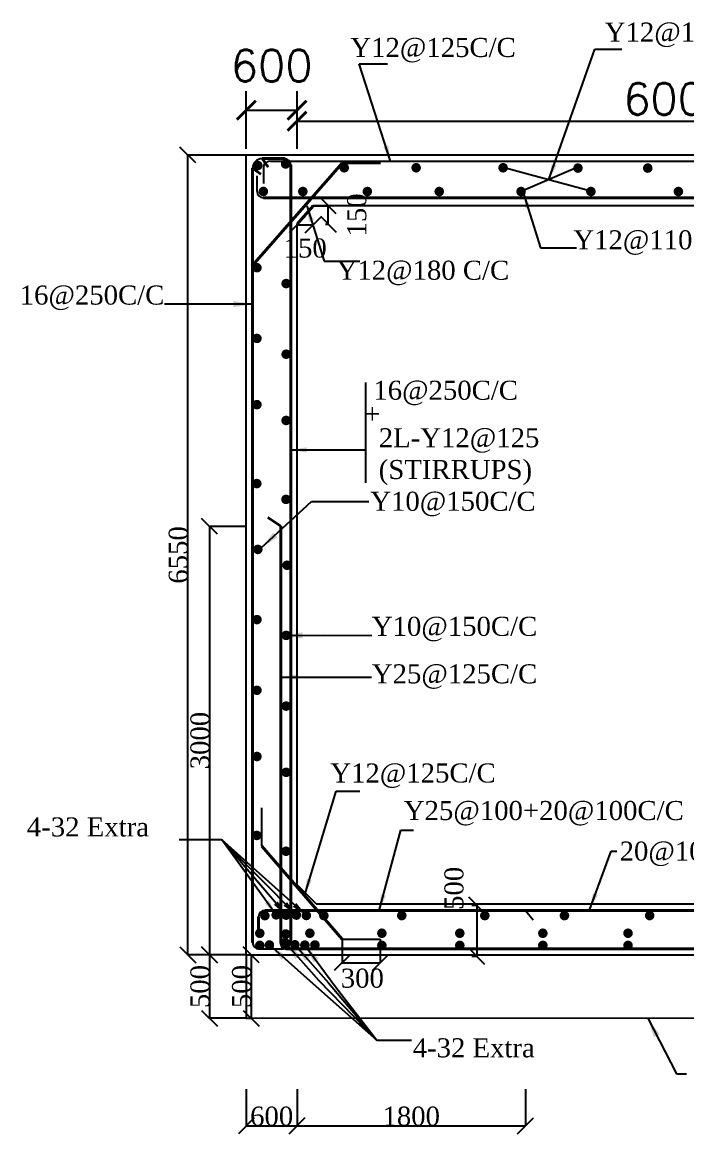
# Model space of a CAD drawing. Header units: inches. Extents: x -400915 to 515323, y 79868 to 577806.
# Drawn here: x 171267 to 176513, y 264510 to 273266 of the extents above; entities that cross this region are included whole.
import ezdxf

# ---------------------------------------------------------------- set-up
doc = ezdxf.new("R2010")
doc.units = ezdxf.units.IN
doc.header["$LTSCALE"] = 0.315
doc.header["$MEASUREMENT"] = 0
doc.layers.get('0').update_dxf_attribs({"color": 9})
for name, color, linetype, lineweight in [('crass barrier', 1, 'Continuous', 20), ('RFC', 4, 'Continuous', 40), ('STRUC', 2, 'Continuous', 20)]:
    doc.layers.add(name, color=color, linetype=linetype, lineweight=lineweight)
for name, color, linetype in [('rec', 7, 'Continuous'), ('stru', 2, 'Continuous'), ('TEXT', 3, 'Continuous')]:
    doc.layers.add(name, color=color, linetype=linetype)
doc.styles.add('ROMANS', font='ROMANS')
doc.styles.get("Standard").update_dxf_attribs({"font": 'romantic.ttf'})
doc.dimstyles.new('75', dxfattribs={"dimscale": 0, "dimtxt": 2.5, "dimasz": 2.5, "dimexe": 1.5, "dimexo": 1.5, "dimgap": 1, "dimtad": 1, "dimdec": 0, "dimzin": 0, "dimdsep": 46, "dimtxsty": 'ROMANS', "dimblk": 'ARCHTICK', "dimcen": -0.75, "dimclrd": 1, "dimclre": 1, "dimclrt": 3, "dimadec": 0, "dimazin": 0, "dimtfac": 1, "dimtdec": 0, "dimtofl": 0, "dimtmove": 0, "dimatfit": 3, "dimfxl": 1, "dimtolj": 1, "dimtzin": 0, "dimarcsym": 0})
doc.dimstyles.new('kri', dxfattribs={"dimtxt": 150, "dimasz": 125, "dimexe": 0.18, "dimexo": 0.0625, "dimgap": 0.09, "dimtad": 1, "dimdec": 0, "dimrnd": 1, "dimzin": 0, "dimdsep": 46, "dimtxsty": 'Standard', "dimblk": 'OBLIQUE', "dimcen": 0.09, "dimclrd": 1, "dimclre": 5, "dimclrt": 3, "dimadec": 0, "dimazin": 0, "dimtfac": 1, "dimtdec": 0, "dimtofl": 0, "dimtmove": 2, "dimatfit": 3, "dimfxl": 1, "dimtolj": 1, "dimtzin": 0, "dimarcsym": 0})

# ---------------------------------------------------------------- blocks, each defined once
blk = doc.blocks.new('_ArchTick')
at = {"layer": 'crass barrier', "color": 0, "const_width": 0.15}
blk.add_lwpolyline([(-0.5, -0.5), (0.5, 0.5)], dxfattribs=at)
blk = doc.blocks.new('*D120')
at = {"layer": 'Defpoints', "color": 0, "linetype": 'Continuous', "transparency": 16777216}
for p in [(179433.4, 272486.8), (179433.4, 272219.7), (173433.4, 272119.7)]:
    blk.add_point(p, dxfattribs=at)
at = {"layer": 'STRUC', "color": 1, "linetype": 'Continuous', "lineweight": -2, "transparency": 16777216}
for p, q in [((173433.4, 272269.7), (173433.4, 272636.8)), ((179433.4, 272369.7), (179433.4, 272636.8)), ((173433.4, 272486.8), (179433.4, 272486.8))]:
    blk.add_line(p, q, dxfattribs=at)
at = {"layer": 'STRUC', "color": 1, "linetype": 'Continuous', "lineweight": -2, "transparency": 16777216, "xscale": 150, "yscale": 150, "zscale": 150, "rotation": 180}
blk.add_blockref('_ArchTick', (173433.4, 272486.8), dxfattribs=at)
at = {"layer": 'STRUC', "color": 1, "linetype": 'Continuous', "lineweight": -2, "transparency": 16777216, "xscale": 150, "yscale": 150, "zscale": 150}
blk.add_blockref('_ArchTick', (179433.4, 272486.8), dxfattribs=at)
at = {"layer": 'STRUC', "color": 3, "linetype": 'Continuous', "transparency": 16777216, "insert": (176433.4, 272661.8), "char_height": 250, "attachment_point": 5, "style": 'ROMANS'}
blk.add_mtext('\\A1;6000', dxfattribs=at)
blk = doc.blocks.new('*D123')
at = {"layer": 'Defpoints', "color": 0, "linetype": 'Continuous', "transparency": 16777216}
for p in [(173433.4, 272573.6), (173033.4, 272119.4), (173433.4, 272119.7)]:
    blk.add_point(p, dxfattribs=at)
at = {"layer": 'STRUC', "color": 1, "linetype": 'Continuous', "lineweight": -2, "transparency": 16777216}
for p, q in [((173033.4, 272269.4), (173033.4, 272723.6)), ((173433.4, 272269.7), (173433.4, 272723.6)), ((173033.4, 272573.6), (173433.4, 272573.6))]:
    blk.add_line(p, q, dxfattribs=at)
at = {"layer": 'STRUC', "color": 1, "linetype": 'Continuous', "lineweight": -2, "transparency": 16777216, "xscale": 150, "yscale": 150, "zscale": 150, "rotation": 180}
blk.add_blockref('_ArchTick', (173033.4, 272573.6), dxfattribs=at)
at = {"layer": 'STRUC', "color": 1, "linetype": 'Continuous', "lineweight": -2, "transparency": 16777216, "xscale": 150, "yscale": 150, "zscale": 150}
blk.add_blockref('_ArchTick', (173433.4, 272573.6), dxfattribs=at)
at = {"layer": 'STRUC', "color": 3, "linetype": 'Continuous', "transparency": 16777216, "insert": (173233.4, 272923.6), "char_height": 250, "attachment_point": 5, "style": 'ROMANS'}
blk.add_mtext('\\A1;600', dxfattribs=at)
blk = doc.blocks.new('_Oblique')
at = {"color": 0, "linetype": 'ByBlock', "lineweight": -2}
blk.add_line((-0.5, -0.5), (0.5, 0.5), dxfattribs=at)
blk = doc.blocks.new('*D116')
at = {"layer": 'Defpoints', "color": 0, "ltscale": 0.5, "transparency": 16777216}
for p in [(173033.4, 269294.4), (172744.1, 265919.4), (173033.4, 265919.4)]:
    blk.add_point(p, dxfattribs=at)
at = {"layer": 'rec', "color": 5, "lineweight": -2, "ltscale": 0.5, "transparency": 16777216}
for p, q in [((173033.4, 269294.4), (172743.9, 269294.4)), ((173033.4, 265919.4), (172743.9, 265919.4))]:
    blk.add_line(p, q, dxfattribs=at)
at = {"layer": 'rec', "color": 1, "lineweight": -2, "ltscale": 0.5, "transparency": 16777216}
blk.add_line((172744.1, 269294.4), (172744.1, 265919.4), dxfattribs=at)
at = {"layer": 'rec', "color": 1, "lineweight": -2, "ltscale": 0.5, "transparency": 16777216, "xscale": 125, "yscale": 125, "zscale": 125}
for p, rotation in [((172744.1, 269294.4), 90), ((172744.1, 265919.4), 270)]:
    blk.add_blockref('_Oblique', p, dxfattribs=dict(at, rotation=rotation))
at = {"layer": 'rec', "color": 3, "ltscale": 0.5, "transparency": 16777216, "insert": (172669, 267606.9), "char_height": 150, "attachment_point": 5, "rotation": 90}
blk.add_mtext('\\A1;3000', dxfattribs=at)
blk = doc.blocks.new('*D118')
at = {"layer": 'Defpoints', "color": 0, "ltscale": 0.5, "transparency": 16777216}
for p in [(173789.4, 266042.9), (174089.4, 266042.9), (174089.4, 265857)]:
    blk.add_point(p, dxfattribs=at)
at = {"layer": 'rec', "color": 5, "lineweight": -2, "ltscale": 0.5, "transparency": 16777216}
for p, q in [((173789.4, 266042.9), (173789.4, 265856.8)), ((174089.4, 266042.9), (174089.4, 265856.8))]:
    blk.add_line(p, q, dxfattribs=at)
at = {"layer": 'rec', "color": 1, "lineweight": -2, "ltscale": 0.5, "transparency": 16777216}
blk.add_line((173789.4, 265857), (174089.4, 265857), dxfattribs=at)
at = {"layer": 'rec', "color": 1, "lineweight": -2, "ltscale": 0.5, "transparency": 16777216, "xscale": 125, "yscale": 125, "zscale": 125, "rotation": 180}
blk.add_blockref('_Oblique', (173789.4, 265857), dxfattribs=at)
at = {"layer": 'rec', "color": 1, "lineweight": -2, "ltscale": 0.5, "transparency": 16777216, "xscale": 125, "yscale": 125, "zscale": 125}
blk.add_blockref('_Oblique', (174089.4, 265857), dxfattribs=at)
at = {"layer": 'rec', "color": 3, "ltscale": 0.5, "transparency": 16777216, "insert": (173948, 265734.2), "char_height": 150, "attachment_point": 5}
blk.add_mtext('\\A1;300', dxfattribs=at)
blk = doc.blocks.new('*D157')
at = {"layer": 'Defpoints', "color": 0, "ltscale": 0.5, "transparency": 16777216}
for p in [(172573.1, 272219.4), (173033.4, 272219.4), (173033.4, 265919.4)]:
    blk.add_point(p, dxfattribs=at)
at = {"layer": 'rec', "color": 5, "lineweight": -2, "ltscale": 0.5, "transparency": 16777216}
for p, q in [((173033.4, 272219.4), (172572.9, 272219.4)), ((173033.4, 265919.4), (172572.9, 265919.4))]:
    blk.add_line(p, q, dxfattribs=at)
at = {"layer": 'rec', "color": 1, "lineweight": -2, "ltscale": 0.5, "transparency": 16777216}
blk.add_line((172573.1, 265919.4), (172573.1, 272219.4), dxfattribs=at)
at = {"layer": 'rec', "color": 1, "lineweight": -2, "ltscale": 0.5, "transparency": 16777216, "xscale": 125, "yscale": 125, "zscale": 125}
for p, rotation in [((172573.1, 272219.4), 90), ((172573.1, 265919.4), 270)]:
    blk.add_blockref('_Oblique', p, dxfattribs=dict(at, rotation=rotation))
at = {"layer": 'rec', "color": 3, "ltscale": 0.5, "transparency": 16777216, "insert": (172498, 269069.4), "char_height": 150, "attachment_point": 5, "rotation": 90}
blk.add_mtext('\\A1;6550', dxfattribs=at)
blk = doc.blocks.new('*D245')
at = {"layer": 'Defpoints', "color": 0, "ltscale": 0.5, "transparency": 16777216}
for p in [(173033.4, 264861.3), (173433.4, 264861.6), (173433.4, 264572.1)]:
    blk.add_point(p, dxfattribs=at)
at = {"layer": 'rec', "color": 5, "lineweight": -2, "ltscale": 0.5, "transparency": 16777216}
for p, q in [((173033.4, 264861.3), (173033.4, 264571.9)), ((173433.4, 264861.5), (173433.4, 264571.9))]:
    blk.add_line(p, q, dxfattribs=at)
at = {"layer": 'rec', "color": 1, "lineweight": -2, "ltscale": 0.5, "transparency": 16777216}
blk.add_line((173033.4, 264572.1), (173433.4, 264572.1), dxfattribs=at)
at = {"layer": 'rec', "color": 1, "lineweight": -2, "ltscale": 0.5, "transparency": 16777216, "xscale": 125, "yscale": 125, "zscale": 125, "rotation": 180}
blk.add_blockref('_Oblique', (173033.4, 264572.1), dxfattribs=at)
at = {"layer": 'rec', "color": 1, "lineweight": -2, "ltscale": 0.5, "transparency": 16777216, "xscale": 125, "yscale": 125, "zscale": 125}
blk.add_blockref('_Oblique', (173433.4, 264572.1), dxfattribs=at)
at = {"layer": 'rec', "color": 3, "ltscale": 0.5, "transparency": 16777216, "insert": (173233.4, 264647.2), "char_height": 150, "attachment_point": 5}
blk.add_mtext('\\A1;600', dxfattribs=at)
blk = doc.blocks.new('*D250')
at = {"layer": 'Defpoints', "color": 0, "ltscale": 0.5, "transparency": 16777216}
for p in [(173433.4, 271675.5), (173560.3, 271669), (173560.3, 271669)]:
    blk.add_point(p, dxfattribs=at)
at = {"layer": 'rec', "color": 5, "lineweight": -2, "ltscale": 0.5, "transparency": 16777216}
for p, q in [((173433.4, 271675.4), (173433.4, 271668.8)), ((173560.3, 271669.1), (173560.3, 271669.2))]:
    blk.add_line(p, q, dxfattribs=at)
at = {"layer": 'rec', "color": 1, "lineweight": -2, "ltscale": 0.5, "transparency": 16777216}
blk.add_line((173433.4, 271669), (173560.3, 271669), dxfattribs=at)
at = {"layer": 'rec', "color": 1, "lineweight": -2, "ltscale": 0.5, "transparency": 16777216, "xscale": 125, "yscale": 125, "zscale": 125, "rotation": 180}
blk.add_blockref('_Oblique', (173433.4, 271669), dxfattribs=at)
at = {"layer": 'rec', "color": 1, "lineweight": -2, "ltscale": 0.5, "transparency": 16777216, "xscale": 125, "yscale": 125, "zscale": 125}
blk.add_blockref('_Oblique', (173560.3, 271669), dxfattribs=at)
at = {"layer": 'rec', "color": 3, "ltscale": 0.5, "transparency": 16777216, "insert": (173497.8, 271485.6), "char_height": 150, "attachment_point": 5}
blk.add_mtext('\\A1;150', dxfattribs=at)
blk = doc.blocks.new('*D251')
at = {"layer": 'Defpoints', "color": 0, "ltscale": 0.5, "transparency": 16777216}
for p in [(173560.3, 271819.7), (173679.7, 271819.7), (173657, 271675.5)]:
    blk.add_point(p, dxfattribs=at)
at = {"layer": 'rec', "color": 5, "lineweight": -2, "ltscale": 0.5, "transparency": 16777216}
for p, q in [((173560.3, 271819.7), (173679.9, 271819.7)), ((173657, 271675.5), (173679.9, 271675.5))]:
    blk.add_line(p, q, dxfattribs=at)
at = {"layer": 'rec', "color": 1, "lineweight": -2, "ltscale": 0.5, "transparency": 16777216}
blk.add_line((173679.7, 271675.5), (173679.7, 271819.7), dxfattribs=at)
at = {"layer": 'rec', "color": 1, "lineweight": -2, "ltscale": 0.5, "transparency": 16777216, "xscale": 125, "yscale": 125, "zscale": 125}
for p, rotation in [((173679.7, 271819.7), 90), ((173679.7, 271675.5), 270)]:
    blk.add_blockref('_Oblique', p, dxfattribs=dict(at, rotation=rotation))
at = {"layer": 'rec', "color": 3, "ltscale": 0.5, "transparency": 16777216, "insert": (173905, 271747.6), "char_height": 150, "attachment_point": 5, "rotation": 90}
blk.add_mtext('\\A1;150', dxfattribs=at)
blk = doc.blocks.new('*D252')
at = {"layer": 'Defpoints', "color": 0, "ltscale": 0.5, "transparency": 16777216}
for p in [(173433.4, 264861.3), (175233.4, 264860.4), (175233.4, 264572.1)]:
    blk.add_point(p, dxfattribs=at)
at = {"layer": 'rec', "color": 5, "lineweight": -2, "ltscale": 0.5, "transparency": 16777216}
for p, q in [((173433.4, 264861.3), (173433.4, 264571.9)), ((175233.4, 264860.3), (175233.4, 264571.9))]:
    blk.add_line(p, q, dxfattribs=at)
at = {"layer": 'rec', "color": 1, "lineweight": -2, "ltscale": 0.5, "transparency": 16777216}
blk.add_line((173433.4, 264572.1), (175233.4, 264572.1), dxfattribs=at)
at = {"layer": 'rec', "color": 1, "lineweight": -2, "ltscale": 0.5, "transparency": 16777216, "xscale": 125, "yscale": 125, "zscale": 125, "rotation": 180}
blk.add_blockref('_Oblique', (173433.4, 264572.1), dxfattribs=at)
at = {"layer": 'rec', "color": 1, "lineweight": -2, "ltscale": 0.5, "transparency": 16777216, "xscale": 125, "yscale": 125, "zscale": 125}
blk.add_blockref('_Oblique', (175233.4, 264572.1), dxfattribs=at)
at = {"layer": 'rec', "color": 3, "ltscale": 0.5, "transparency": 16777216, "insert": (174333.4, 264647.2), "char_height": 150, "attachment_point": 5}
blk.add_mtext('\\A1;1800', dxfattribs=at)
blk = doc.blocks.new('*D253')
at = {"layer": 'Defpoints', "color": 0, "ltscale": 0.5, "transparency": 16777216}
for p in [(173033.4, 265919.4), (172744.1, 265419.3), (173033.4, 265419.3)]:
    blk.add_point(p, dxfattribs=at)
at = {"layer": 'rec', "color": 5, "lineweight": -2, "ltscale": 0.5, "transparency": 16777216}
for p, q in [((173033.4, 265919.4), (172743.9, 265919.4)), ((173033.3, 265419.3), (172743.9, 265419.3))]:
    blk.add_line(p, q, dxfattribs=at)
at = {"layer": 'rec', "color": 1, "lineweight": -2, "ltscale": 0.5, "transparency": 16777216}
blk.add_line((172744.1, 265919.4), (172744.1, 265419.3), dxfattribs=at)
at = {"layer": 'rec', "color": 1, "lineweight": -2, "ltscale": 0.5, "transparency": 16777216, "xscale": 125, "yscale": 125, "zscale": 125}
for p, rotation in [((172744.1, 265919.4), 90), ((172744.1, 265419.3), 270)]:
    blk.add_blockref('_Oblique', p, dxfattribs=dict(at, rotation=rotation))
at = {"layer": 'rec', "color": 3, "ltscale": 0.5, "transparency": 16777216, "insert": (172669, 265669.4), "char_height": 150, "attachment_point": 5, "rotation": 90}
blk.add_mtext('\\A1;500', dxfattribs=at)
blk = doc.blocks.new('*D254')
at = {"layer": 'Defpoints', "color": 0, "ltscale": 0.5, "transparency": 16777216}
for p in [(173033.4, 265919.4), (173033.4, 265419.3), (173072.3, 265419.3)]:
    blk.add_point(p, dxfattribs=at)
at = {"layer": 'rec', "color": 5, "lineweight": -2, "ltscale": 0.5, "transparency": 16777216}
for p, q in [((173033.5, 265919.4), (173072.5, 265919.4)), ((173033.4, 265419.3), (173072.5, 265419.3))]:
    blk.add_line(p, q, dxfattribs=at)
at = {"layer": 'rec', "color": 1, "lineweight": -2, "ltscale": 0.5, "transparency": 16777216}
blk.add_line((173072.3, 265919.4), (173072.3, 265419.3), dxfattribs=at)
at = {"layer": 'rec', "color": 1, "lineweight": -2, "ltscale": 0.5, "transparency": 16777216, "xscale": 125, "yscale": 125, "zscale": 125}
for p, rotation in [((173072.3, 265919.4), 90), ((173072.3, 265419.3), 270)]:
    blk.add_blockref('_Oblique', p, dxfattribs=dict(at, rotation=rotation))
at = {"layer": 'rec', "color": 3, "ltscale": 0.5, "transparency": 16777216, "insert": (172997.3, 265669.4), "char_height": 150, "attachment_point": 5, "rotation": 90}
blk.add_mtext('\\A1;500', dxfattribs=at)
blk = doc.blocks.new('*D258')
at = {"layer": 'Defpoints', "color": 0, "ltscale": 0.5, "transparency": 16777216}
for p in [(174810.5, 266310.5), (174810.4, 265908.2), (174849.4, 265908.2)]:
    blk.add_point(p, dxfattribs=at)
at = {"layer": 'rec', "color": 5, "lineweight": -2, "ltscale": 0.5, "transparency": 16777216}
for p, q in [((174810.5, 266310.5), (174849.5, 266310.5)), ((174810.5, 265908.2), (174849.5, 265908.2))]:
    blk.add_line(p, q, dxfattribs=at)
at = {"layer": 'rec', "color": 1, "lineweight": -2, "ltscale": 0.5, "transparency": 16777216}
blk.add_line((174849.4, 266310.5), (174849.4, 265908.2), dxfattribs=at)
at = {"layer": 'rec', "color": 1, "lineweight": -2, "ltscale": 0.5, "transparency": 16777216, "xscale": 125, "yscale": 125, "zscale": 125}
for p, rotation in [((174849.4, 266310.5), 90), ((174849.4, 265908.2), 270)]:
    blk.add_blockref('_Oblique', p, dxfattribs=dict(at, rotation=rotation))
at = {"layer": 'rec', "color": 3, "ltscale": 0.5, "transparency": 16777216, "insert": (174670.8, 266442.7), "char_height": 150, "attachment_point": 5, "rotation": 90}
blk.add_mtext('\\A1;500', dxfattribs=at)

msp = doc.modelspace()

# ---------------------------------------------------------------- linework, layer by layer
at = {"layer": 'rec', "ltscale": 0.5}
for p, q in [((173218.5, 272170.8), (186159, 272171.1)), ((173117.9, 271932.7), (173117.9, 272054.4)), ((173168.5, 272120.8), (173168.5, 271996.6)), ((175076.2, 272119.2), (175768.2, 271932.1)), ((175628.4, 272116.7), (175199.1, 271932.1)), ((173133.4, 265966.4), (173308.4, 265966.7)), ((173033.4, 265919.3), (173033.4, 265419.3)), ((173033.4, 265419.3), (186233.5, 265428.4))]:
    msp.add_line(p, q, dxfattribs=at)
at = {"layer": 'rec', "color": 4, "ltscale": 0.5}
for p, q in [((173790.1, 272156.5), (174090.1, 272156.5)), ((173075.9, 271344.9), (173075.9, 271044.9)), ((173155.7, 266776.4), (173155.7, 267076.4)), ((175233.4, 266269.5), (175295.4, 266195)), ((173789.4, 266042.9), (174089.4, 266042.9))]:
    msp.add_line(p, q, dxfattribs=at)
at = {"layer": 'rec', "color": 1, "ltscale": 0.5}
for p, q in [((173974.5, 269636.5), (173974.5, 270426.5)), ((174061.1, 265246.4), (174334.5, 265246.4))]:
    msp.add_line(p, q, dxfattribs=at)
at = {"layer": 'rec', "ltscale": 0.5}
for centre, radius, start, end in [((173158.4, 272116.5), 75, 90, 180), ((173218.5, 272120.8), 50, 90.01986, 180), ((173333.4, 272141.8), 50, 0, 90), ((173180.8, 266219.4), 50, 90, 180), ((173133.4, 266016.4), 50, 180, 270)]:
    msp.add_arc(centre, radius, start, end, dxfattribs=at)
at = {"layer": 'rec'}
msp.add_arc((173167.9, 271932.7), 50, 180, 270, dxfattribs=at)
at = {"layer": 'RFC'}
for p, q in [((173075.9, 271344.9), (173790.1, 272156.5)), ((173333.4, 272191.8), (173158.4, 272191.5)), ((173158.4, 272191.5), (173205, 272125)), ((173383.4, 266041.7), (173383.4, 272141.8)), ((173083.4, 266016.4), (173083.4, 272116.5)), ((173083.4, 272116.5), (173146.9, 272070.1)), ((173167.9, 271882.7), (179749.3, 271882.9)), ((173306.2, 269294.7), (173203, 269365.2)), ((173306.2, 269294.7), (173306.2, 266016.7)), ((173789.4, 266042.9), (173155.7, 266776.4)), ((173130.8, 266219.4), (173130.8, 266071.4)), ((173180.8, 266269.4), (179283.4, 266269.7)), ((173356.2, 265966.7), (179715.8, 265967))]:
    msp.add_line(p, q, dxfattribs=at)
at = {"layer": 'RFC', "color": 2}
msp.add_line((173433.4, 271675.5), (173560.3, 271819.7), dxfattribs=at)
at = {"layer": 'RFC', "const_width": 37.5}
for points in [[(173105.6, 272137.1, 1), (173143.1, 272137.1, 1)], [(173324.6, 272149.2, 1), (173362.1, 272149.2, 1)], [(173824.2, 272119.2, -1), (173786.7, 272119.2, -1)], [(174390.9, 272119.2, -1), (174353.4, 272119.2, -1)], [(175076.2, 272119.2, -1), (175038.7, 272119.2, -1)], [(175665.9, 272116.7, -1), (175628.4, 272116.7, -1)], [(176216.3, 272116.7, -1), (176178.8, 272116.7, -1)], [(173186.7, 271932.7, -1), (173149.2, 271932.7, -1)], [(173497.8, 271932.1, -1), (173460.3, 271932.1, -1)], [(174006.1, 271932.1, -1), (173968.6, 271932.1, -1)], [(174572.8, 271932.1, -1), (174535.3, 271932.1, -1)], [(175217.9, 271932.1, -1), (175180.4, 271932.1, -1)], [(175768.2, 271932.1, -1), (175730.7, 271932.1, -1)], [(176458, 271932.1, -1), (176420.5, 271932.1, -1)], [(173098.7, 271331.7, 1), (173136.2, 271331.7, 1)], [(173328.8, 271207.2, 1), (173366.3, 271207.2, 1)], [(173098.7, 270775, 1), (173136.2, 270775, 1)], [(173328.8, 270650.4, 1), (173366.3, 270650.4, 1)], [(173098.5, 270253.2, 1), (173136, 270253.2, 1)], [(173328.6, 270128.7, 1), (173366.1, 270128.7, 1)], [(173097.5, 269631.6, 1), (173135, 269631.6, 1)], [(173327.6, 269507.1, 1), (173365.1, 269507.1, 1)], [(173105.6, 269112.7, 1), (173143.1, 269112.7, 1)], [(173335.7, 268988.2, 1), (173373.2, 268988.2, 1)], [(173098.7, 268559.9, 1), (173136.2, 268559.9, 1)], [(173328.8, 268435.4, 1), (173366.3, 268435.4, 1)], [(173098.7, 268003.1, 1), (173136.2, 268003.1, 1)], [(173328.8, 267878.6, 1), (173366.3, 267878.6, 1)], [(173098.5, 267481.4, 1), (173136, 267481.4, 1)], [(173328.6, 267356.9, 1), (173366.1, 267356.9, 1)], [(173097.5, 266859.7, 1), (173135, 266859.7, 1)], [(173327.6, 266735.2, 1), (173365.1, 266735.2, 1)], [(173161.2, 266228, 1), (173198.7, 266228, 1)], [(173250, 266234.2, 1), (173287.5, 266234.2, 1)], [(173328.6, 266231.8, 1), (173366.1, 266231.8, 1)], [(173409.5, 266232.1, 1), (173447, 266232.1, 1)], [(173488.2, 266229.2, 1), (173525.7, 266229.2, 1)], [(173625.9, 266228.3, 1), (173663.4, 266228.3, 1)], [(174240.1, 266228.3, 1), (174277.6, 266228.3, 1)], [(174894.5, 266228.3, 1), (174932, 266228.3, 1)], [(175522.3, 266228.3, 1), (175559.8, 266228.3, 1)], [(176193.8, 266228.3, 1), (176231.3, 266228.3, 1)], [(173120.9, 266089, 1), (173158.4, 266089, 1)], [(173325.8, 266083.5, 1), (173363.3, 266083.5, 1)], [(173515.8, 266089.3, 1), (173553.3, 266089.3, 1)], [(174083.2, 266089.3, 1), (174120.7, 266089.3, 1)], [(174697.4, 266089.3, 1), (174734.9, 266089.3, 1)], [(175351.9, 266089.3, 1), (175389.4, 266089.3, 1)], [(176023.3, 266089.3, 1), (176060.8, 266089.3, 1)], [(173120.9, 265993.5, 1), (173158.4, 265993.5, 1)], [(173196.9, 265996.8, 1), (173234.4, 265996.8, 1)], [(173320.9, 266015.3, 1), (173358.4, 266015.3, 1)], [(173397.4, 265998.4, 1), (173434.9, 265998.4, 1)], [(173476.2, 265995.5, 1), (173513.7, 265995.5, 1)], [(173555.5, 265997.1, 1), (173593, 265997.1, 1)], [(174083.2, 265993.8, 1), (174120.7, 265993.8, 1)], [(174697.4, 265993.8, 1), (174734.9, 265993.8, 1)], [(175351.9, 265993.8, 1), (175389.4, 265993.8, 1)], [(176023.3, 265993.8, 1), (176060.8, 265993.8, 1)]]:
    msp.add_lwpolyline(points, format="xyb", close=True, dxfattribs=at)
at = {"layer": 'RFC'}
for centre, radius, start, end in [((173356.2, 266016.7), 50, 180, 270.003), ((173308.4, 266041.7), 75, 270.0049, 0)]:
    msp.add_arc(centre, radius, start, end, dxfattribs=at)
at = {"layer": 'stru'}
for p, q in [((186233.4, 272219.7), (173033.4, 272219.4)), ((173033.4, 265919.4), (173033.4, 272219.4)), ((179272.4, 271819.7), (173560.3, 271819.7)), ((173433.4, 266469.7), (173433.4, 271675.5)), ((173583.4, 266319.7), (173433.4, 266469.7)), ((173583.4, 266319.7), (179283.4, 266319.7))]:
    msp.add_line(p, q, dxfattribs=at)
at = {"layer": 'stru', "ltscale": 0.5}
msp.add_line((173033.4, 265919.4), (186233.4, 265919.7), dxfattribs=at)

# ---------------------------------------------------------------- texts
at = {"layer": 'TEXT', "ltscale": 0.5, "char_height": 150}
for s, insert, width, attachment_point in [('Y12@110 C/C', (175858.7, 273263.1), 2156.891, 1), ('Y12@125C/C', (173853.7, 273141.9), 2156.891, 1), ('Y12@110 C/C', (175611.1, 271626.6), 2156.891, 1), ('Y12@180 C/C', (173745, 271387.1), 2156.891, 1), ('16@250C/C', (172387.7, 271191.5), 2082.087, 3), ('16@250C/C', (174034.7, 270441.8), 2082.087, 1), ('+', (173962.2, 270254.8), 241.085, 1), ('2L-Y12@125\\P(STIRRUPS)', (174077.5, 270067.3), 2082.087, 1), ('Y10@150C/C', (174010.5, 269567.1), 2082.087, 1), ('Y10@150C/C', (174022.8, 268581.9), 2082.087, 1), ('Y25@125C/C', (174022.8, 268207.7), 2082.087, 1), ('Y12@125C/C', (173695.6, 267426.6), 2156.891, 1), ('Y25@100+20@100C/C', (174274.9, 267131), 2156.891, 1), ('4-32 Extra', (171303.8, 266849.6), 1856.891, 7), ('20@100C/C', (175975.7, 266811.3), 2156.891, 1), ('4-32 Extra', (174344.7, 265109.5), 1856.891, 7)]:
    msp.add_mtext(s, dxfattribs=dict(at, insert=insert, width=width, attachment_point=attachment_point))

# ---------------------------------------------------------------- dimensions: what is measured, and where the dimension line sits
at = {"layer": 'rec', "ltscale": 0.5}
for base, p1, p2, text, picture, middle in [((172573.1, 272219.4), (173033.4, 265919.4), (173033.4, 272219.4), '6550', '*D157', (172498, 269069.4)), ((173679.7, 271819.7), (173657, 271675.5), (173560.3, 271819.7), '150', '*D251', (173905, 271747.6)), ((172744.1, 265919.4), (173033.4, 269294.4), (173033.4, 265919.4), '3000', '*D116', (172669, 267606.9))]:
    dim = msp.add_linear_dim(base=base, p1=p1, p2=p2, angle=90, text=text, dimstyle='kri', dxfattribs=at)
    dim.commit()
    dim.dimension.update_dxf_attribs({"geometry": picture, "text_midpoint": middle})
dim = msp.add_linear_dim(base=(173560.3, 271669), p1=(173433.4, 271675.5), p2=(173560.3, 271669), text='150', dimstyle='kri', dxfattribs=at)
dim.commit()
dim.dimension.update_dxf_attribs({"geometry": '*D250', "text_midpoint": (173497.8, 271485.6), "dimtype": 160})
dim = msp.add_linear_dim(base=(174849.4, 265908.2), p1=(174810.5, 266310.5), p2=(174810.4, 265908.2), angle=90, text='500', dimstyle='kri', dxfattribs=at)
dim.commit()
dim.dimension.update_dxf_attribs({"geometry": '*D258', "text_midpoint": (174670.8, 266442.7), "dimtype": 160})
dim = msp.add_linear_dim(base=(174089.4, 265857), p1=(173789.4, 266042.9), p2=(174089.4, 266042.9), dimstyle='kri', dxfattribs=at)
dim.commit()
dim.dimension.update_dxf_attribs({"geometry": '*D118', "text_midpoint": (173948, 265734.2), "dimtype": 160})
for base, picture, middle in [((172744.1, 265419.3), '*D253', (172669, 265669.4)), ((173072.3, 265419.3), '*D254', (172997.3, 265669.4))]:
    dim = msp.add_linear_dim(base=base, p1=(173033.4, 265919.4), p2=(173033.4, 265419.3), angle=90, dimstyle='kri', dxfattribs=at)
    dim.commit()
    dim.dimension.update_dxf_attribs({"geometry": picture, "text_midpoint": middle})
for base, p1, p2, text, picture, middle in [((173433.4, 264572.1), (173033.4, 264861.3), (173433.4, 264861.6), '600', '*D245', (173233.4, 264647.2)), ((175233.4, 264572.1), (173433.4, 264861.3), (175233.4, 264860.4), '1800', '*D252', (174333.4, 264647.2))]:
    dim = msp.add_linear_dim(base=base, p1=p1, p2=p2, text=text, dimstyle='kri', dxfattribs=at)
    dim.commit()
    dim.dimension.update_dxf_attribs({"geometry": picture, "text_midpoint": middle})
at = {"layer": 'STRUC', "linetype": 'Continuous'}
dim = msp.add_linear_dim(base=(173433.4, 272573.6), p1=(173033.4, 272119.4), p2=(173433.4, 272119.7), text='600', dimstyle='75', override={"dimscale": 100, "dimasz": 1.5, "dimgap": 0.5, "dimtmove": 2}, dxfattribs=at)
dim.commit()
dim.dimension.update_dxf_attribs({"geometry": '*D123', "text_midpoint": (173233.4, 272923.6)})
dim = msp.add_linear_dim(base=(179433.4, 272486.8), p1=(173433.4, 272119.7), p2=(179433.4, 272219.7), dimstyle='75', override={"dimscale": 100, "dimasz": 1.5, "dimgap": 0.5, "dimtmove": 2}, dxfattribs=at)
dim.commit()
dim.dimension.update_dxf_attribs({"geometry": '*D120', "text_midpoint": (176433.4, 272661.8)})

# ---------------------------------------------------------------- leaders
at = {"layer": 'rec', "ltscale": 0.5}
for points, override in [([(175418.8, 272026.5), (175781.3, 273053.7), (175993.6, 273053.7)], {"dimgap": 0.09, "dimtad": 0}), ([(174171, 272170.8), (173924.2, 272936.9), (174146.7, 272936.9)], {"dimgap": 0.09, "dimtad": 0}), ([(175216.4, 271924.7), (175353.3, 271489.8), (175634.8, 271489.8)], {"dimgap": 0.09, "dimtad": 0}), ([(173509.6, 271818.1), (173646.5, 271383.2), (173928, 271383.2)], {"dimgap": 0.09, "dimtad": 0}), ([(173081.8, 271044.9), (172767, 271045.8), (172388.6, 271045.5)], {"dimasz": 150, "dimgap": 0.09, "dimtad": 0}), ([(173383.4, 269896.5), (173974.5, 269896.5)], {"dimgap": 0.09, "dimtad": 0}), ([(173151.2, 269124.6), (173548, 269491.2), (173999.5, 269491.3)], {"dimasz": 150, "dimgap": 0.09, "dimtad": 0}), ([(173328.8, 268435.4), (173643.5, 268436.3), (174021.9, 268435.9)], {"dimasz": 150, "dimgap": 0.09, "dimtad": 0}), ([(173306.2, 268107.1), (174019, 268107.1)], {"dimgap": 0.09, "dimtad": 0}), ([(173493.7, 266392.3), (173741.2, 267207.3), (173927.2, 267207.3)], {"dimgap": 0.09, "dimtad": 0}), ([(174081.8, 266269.4), (174250.6, 266902.5), (174351.7, 266902.5)], {"dimgap": 0.09, "dimtad": 0}), ([(173506.9, 266229.1), (172839.6, 266824.8), (172503.3, 266824.8)], {"dimgap": 0.09, "dimtad": 0}), ([(173428.2, 266232), (172839.6, 266824.8), (172503.3, 266824.8)], {"dimgap": 0.09, "dimtad": 0}), ([(173347.3, 266231.7), (172839.6, 266824.8), (172503.3, 266824.8)], {"dimgap": 0.09, "dimtad": 0}), ([(173268.8, 266234.2), (172839.6, 266824.8), (172503.3, 266824.8)], {"dimgap": 0.09, "dimtad": 0}), ([(175741.1, 266278.9), (175909.8, 266736.1), (175954.2, 266736.1)], {"dimgap": 0.09, "dimtad": 0}), ([(173339.6, 266015.3), (173606.1, 265716.1), (174061.1, 265246.4)], {"dimasz": 150, "dimgap": 0.09, "dimtad": 0}), ([(173215.6, 265996.8), (173511.9, 265735.4), (174061.1, 265246.4)], {"dimasz": 150, "dimgap": 0.09, "dimtad": 0}), ([(173416.2, 265998.4), (173682.6, 265699.2), (174061.1, 265246.4)], {"dimasz": 150, "dimgap": 0.09, "dimtad": 0}), ([(173494.9, 265995.5), (173739, 265663.3), (174061.1, 265246.4)], {"dimasz": 150, "dimgap": 0.09, "dimtad": 0}), ([(176199.7, 265414.6), (176424.4, 264981.6), (176503, 264981.6)], {"dimasz": 150, "dimgap": 0.09, "dimtad": 0})]:
    msp.add_leader(points, dimstyle='kri', override=override, dxfattribs=at)

doc.saveas('drawing.dxf')
